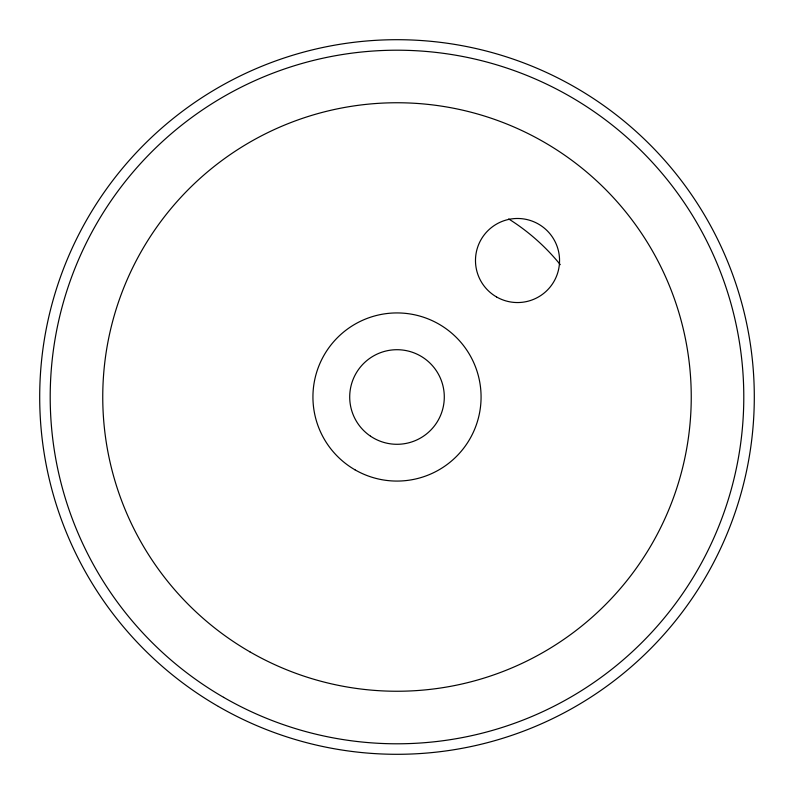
<?xml version="1.0" encoding="UTF-8"?>
<svg xmlns="http://www.w3.org/2000/svg" width="794" height="794" viewBox="0 0 794 794"><rect width="100%" height="100%" fill="white"/><g stroke="black" fill="none" stroke-linecap="round" stroke-linejoin="round"><path stroke-width="1.19" d="M508.686 218.955A210.172 210.172 0 0 1 560.286 264.67M370.49 436.164A47.293 47.293 0 0 0 444.174 400.375A47.293 47.293 0 0 0 376.336 354.461A47.293 47.293 0 0 0 370.49 436.164M218.35 706.432A357.3 357.3 0 0 0 754.3 397A357.3 357.3 0 0 0 218.35 87.568A357.3 357.3 0 0 0 218.35 706.432M223.6 697.331A346.789 346.789 0 0 0 743.789 397A346.789 346.789 0 0 0 223.6 96.67A346.789 346.789 0 0 0 223.6 697.331M249.872 651.824A294.246 294.246 0 0 0 691.246 397A294.246 294.246 0 0 0 249.872 142.176A294.246 294.246 0 0 0 249.872 651.824M496.498 296.916A42.032 42.032 0 0 0 559.552 260.511A42.032 42.032 0 0 0 496.498 224.116A42.032 42.032 0 0 0 496.498 296.916M354.968 469.81A84.075 84.075 0 0 0 481.075 397A84.075 84.075 0 0 0 354.968 324.19A84.075 84.075 0 0 0 354.968 469.81"/></g></svg>
